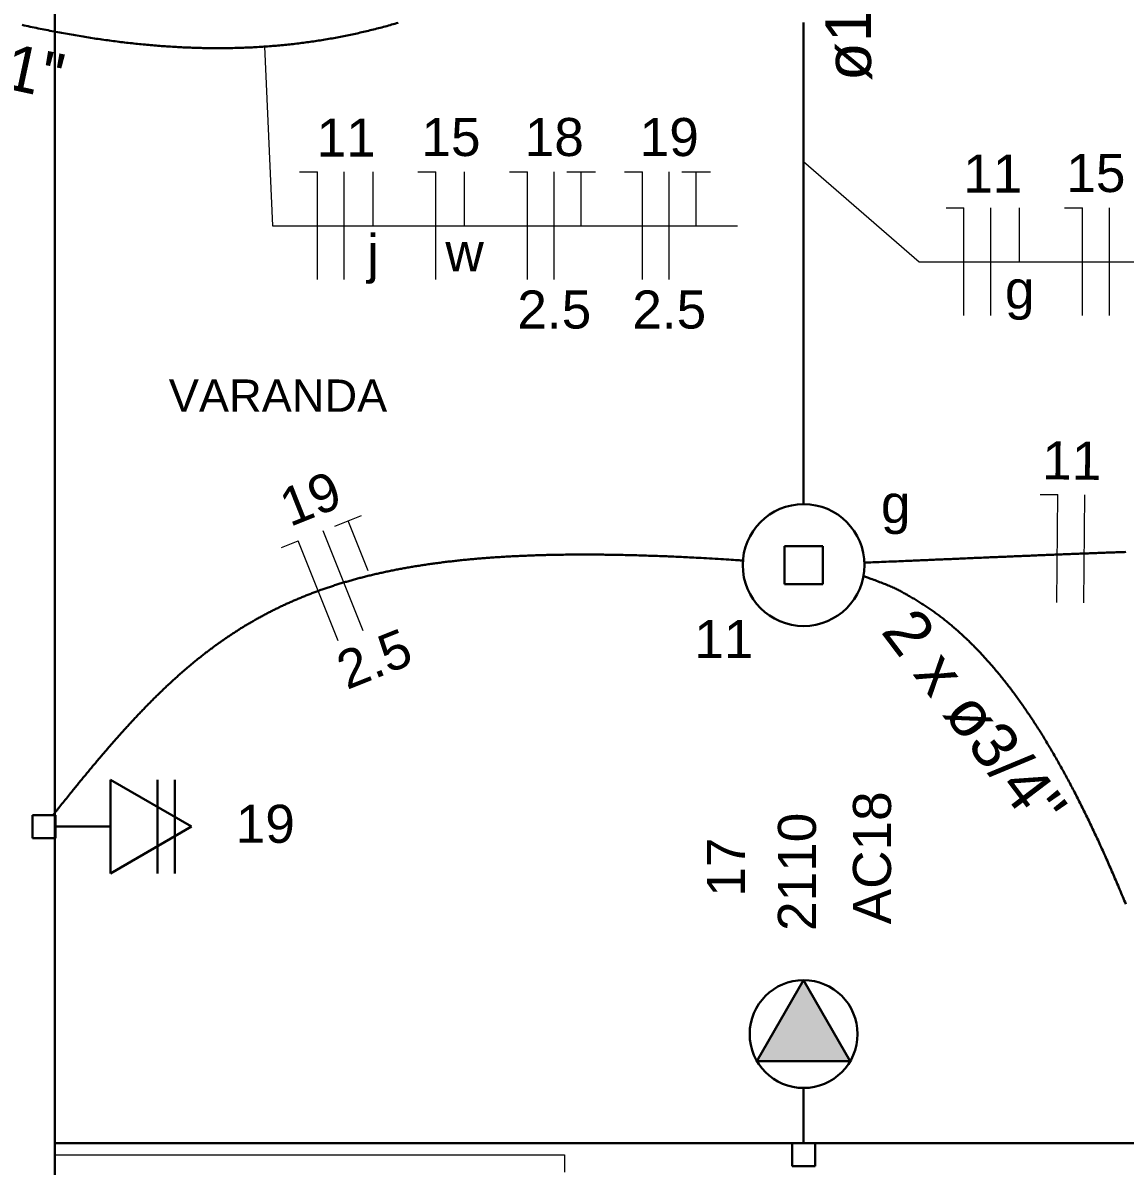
# Model space of a CAD drawing. Header units: millimetres. Extents: x 0 to 55.3, y 20.8 to 61.4.
# Drawn here: x 3.504 to 6.059, y 43.472 to 46.123 of the extents above; entities that cross this region are included whole.
import ezdxf

# ---------------------------------------------------------------- set-up
doc = ezdxf.new("R2010")
doc.units = ezdxf.units.MM
for name, color, linetype, lineweight in [('ARQ_-_ALV_5', 1, 'Continuous', 30), ('ARQ_-_DENÍVEL', 1, 'Continuous', 30), ('ARQ_-_TXT__15', 54, 'Continuous', 5), ('EL-Condutos', 4, 'Continuous', 30), ('EL-Fios', 2, 'Continuous', 20), ('EL-Textos_condutos', 2, 'Continuous', 20), ('EL-Textos_fios', 2, 'Continuous', 20), ('EL-Textos_pontos', 2, 'Continuous', 30), ('FINA', 8, 'Continuous', 5), ('P-SIMBOL', 3, 'Continuous', 30)]:
    doc.layers.add(name, color=color, linetype=linetype, lineweight=lineweight)
doc.styles.add('Arial', font='Arial')
doc.styles.add('simplex', font='Arial')

msp = doc.modelspace()

# ---------------------------------------------------------------- hatches: boundary and pattern name
at = {"layer": 'P-SIMBOL', "linetype": 'Continuous'}
for points in [[(5.314002, 43.715899), (5.314002, 43.903399), (5.205752, 43.715899)], [(5.314002, 43.715899), (5.314002, 43.903399), (5.422252, 43.715899)]]:
    msp.add_hatch(color=256, dxfattribs=at).paths.add_polyline_path(points)

# ---------------------------------------------------------------- linework, layer by layer
at = {"layer": 'ARQ_-_ALV_5'}
msp.add_line((3.578002, 43.375499), (3.578002, 47.925499), dxfattribs=at)
at = {"layer": 'ARQ_-_DENÍVEL'}
msp.add_line((7.050002, 43.525499), (3.578002, 43.525499), dxfattribs=at)
at = {"layer": 'EL-Condutos', "linetype": 'Continuous', "flags": 128}
for points in [[(4.374137, 46.123474), (4.37032, 46.122352), (4.3665, 46.121242), (4.362708, 46.120151), (4.358913, 46.11907), (4.355115, 46.118), (4.351314, 46.11694), (4.34751, 46.115891), (4.343704, 46.114852), (4.339894, 46.113824), (4.336082, 46.112806), (4.332266, 46.111799), (4.328449, 46.110803), (4.324628, 46.109816), (4.320804, 46.108841), (4.316978, 46.107876), (4.31315, 46.106922), (4.309318, 46.105978), (4.305484, 46.105045), (4.301648, 46.104123), (4.297809, 46.103212), (4.293967, 46.102311), (4.290123, 46.10142), (4.286286, 46.100543), (4.282447, 46.099677), (4.278606, 46.098821), (4.274762, 46.097976), (4.270916, 46.097141), (4.267067, 46.096317), (4.263217, 46.095504), (4.259364, 46.094701), (4.255508, 46.09391), (4.251651, 46.093129), (4.247792, 46.092358), (4.24393, 46.091598), (4.240066, 46.090849), (4.2362, 46.090111), (4.232333, 46.089384), (4.228463, 46.088667), (4.224591, 46.08796), (4.220717, 46.087265), (4.216842, 46.08658), (4.212964, 46.085906), (4.209073, 46.085241), (4.20518, 46.084586), (4.201285, 46.083943), (4.197389, 46.08331), (4.19349, 46.082687), (4.18959, 46.082076), (4.185689, 46.081475), (4.181785, 46.080885), (4.177881, 46.080306), (4.173974, 46.079737), (4.170066, 46.079179), (4.166157, 46.078632), (4.162246, 46.078096), (4.158333, 46.07757), (4.154419, 46.077054), (4.150504, 46.07655), (4.146587, 46.076056), (4.142669, 46.075573), (4.13875, 46.0751), (4.13483, 46.074638), (4.130874, 46.074183), (4.126918, 46.073738), (4.12296, 46.073304), (4.119001, 46.072881), (4.115041, 46.072469), (4.11108, 46.072067), (4.107118, 46.071676), (4.103154, 46.071296), (4.09919, 46.070926), (4.095225, 46.070567), (4.091259, 46.070219), (4.087291, 46.069881), (4.083323, 46.069553), (4.079355, 46.069236), (4.075385, 46.06893), (4.071414, 46.068634), (4.067443, 46.068348), (4.063471, 46.068073), (4.059499, 46.067808), (4.055525, 46.067554), (4.051496, 46.067307), (4.047467, 46.06707), (4.043436, 46.066844), (4.039406, 46.066629), (4.035374, 46.066424), (4.031342, 46.06623), (4.02731, 46.066046), (4.023277, 46.065872), (4.019244, 46.065709), (4.01521, 46.065557), (4.011176, 46.065414), (4.007142, 46.065282), (4.003107, 46.065161), (3.999072, 46.065049), (3.995036, 46.064948), (3.991001, 46.064857), (3.986965, 46.064776), (3.982929, 46.064705), (3.978893, 46.064644), (3.974857, 46.064594), (3.970745, 46.064553), (3.966633, 46.064522), (3.962521, 46.064501), (3.958409, 46.064491), (3.954297, 46.064491), (3.950185, 46.064501), (3.946073, 46.064522), (3.941961, 46.064552), (3.937849, 46.064593), (3.933737, 46.064644), (3.929625, 46.064705), (3.925514, 46.064775), (3.921402, 46.064856), (3.917291, 46.064947), (3.91318, 46.065047), (3.90907, 46.065157), (3.904959, 46.065277), (3.900849, 46.065407), (3.89674, 46.065546), (3.89263, 46.065696), (3.888426, 46.065858), (3.884223, 46.066031), (3.88002, 46.066213), (3.875817, 46.066406), (3.871615, 46.066608), (3.867413, 46.06682), (3.863212, 46.067042), (3.859011, 46.067274), (3.854811, 46.067515), (3.850612, 46.067767), (3.846413, 46.068027), (3.842214, 46.068298), (3.838017, 46.068577), (3.833819, 46.068867), (3.829623, 46.069165), (3.825427, 46.069473), (3.821232, 46.069791), (3.817038, 46.070117), (3.812844, 46.070453), (3.808651, 46.070798), (3.804346, 46.071162), (3.800042, 46.071536), (3.795739, 46.071919), (3.791437, 46.072311), (3.787135, 46.072713), (3.782834, 46.073124), (3.778535, 46.073545), (3.774236, 46.073975), (3.769938, 46.074414), (3.765641, 46.074863), (3.761345, 46.07532), (3.75705, 46.075787), (3.752756, 46.076262), (3.748463, 46.076747), (3.744171, 46.077241), (3.73988, 46.077743), (3.73559, 46.078254), (3.731301, 46.078774), (3.727013, 46.079303), (3.722726, 46.07984), (3.718311, 46.080403), (3.713897, 46.080975), (3.709485, 46.081556), (3.705073, 46.082145), (3.700663, 46.082744), (3.696254, 46.083352), (3.691846, 46.083968), (3.68744, 46.084593), (3.683034, 46.085227), (3.67863, 46.08587), (3.674227, 46.086521), (3.669826, 46.087181), (3.665426, 46.087849), (3.661027, 46.088526), (3.656629, 46.089211), (3.652233, 46.089905), (3.647838, 46.090606), (3.643444, 46.091316), (3.639052, 46.092035), (3.634661, 46.092761), (3.630127, 46.09352), (3.625594, 46.094287), (3.621063, 46.095063), (3.616533, 46.095847), (3.612005, 46.096639), (3.607478, 46.09744), (3.602953, 46.09825), (3.598429, 46.099067), (3.593907, 46.099893), (3.589386, 46.100726), (3.584867, 46.101568), (3.580349, 46.102418), (3.575832, 46.103276), (3.571318, 46.104142), (3.566804, 46.105015), (3.562292, 46.105896), (3.557782, 46.106785), (3.553273, 46.107682), (3.548766, 46.108587), (3.54426, 46.109499), (3.539598, 46.11045), (3.534938, 46.11141), (3.530279, 46.112378), (3.525622, 46.113354), (3.520966, 46.114337), (3.516312, 46.115328), (3.51166, 46.116327), (3.507009, 46.117334), (3.50236, 46.118348)], [(5.314002, 45.00789), (5.314002, 45.008201), (5.314002, 45.009106), (5.314002, 45.010566), (5.314002, 45.012538), (5.314002, 45.014984), (5.314002, 45.017862), (5.314002, 45.021132), (5.314002, 45.024754), (5.314002, 45.028686), (5.314002, 45.032889), (5.314002, 45.037322), (5.314002, 45.041944), (5.314002, 45.046715), (5.314002, 45.051594), (5.314002, 45.056542), (5.314002, 45.061517), (5.314002, 45.066479), (5.314002, 45.071387), (5.314002, 45.076201), (5.314002, 45.08088), (5.314002, 45.085141), (5.314002, 45.089256), (5.314002, 45.093236), (5.314002, 45.097089), (5.314002, 45.100826), (5.314002, 45.104457), (5.314002, 45.107992), (5.314002, 45.111441), (5.314002, 45.114814), (5.314002, 45.11812), (5.314002, 45.12137), (5.314002, 45.124573), (5.314002, 45.12774), (5.314002, 45.13088), (5.314002, 45.134004), (5.314002, 45.13712), (5.314002, 45.14024), (5.314002, 45.143374), (5.314002, 45.14653), (5.314002, 45.149719), (5.314002, 45.152767), (5.314002, 45.155851), (5.314002, 45.158968), (5.314002, 45.162116), (5.314002, 45.165292), (5.314002, 45.168495), (5.314002, 45.171721), (5.314002, 45.174969), (5.314002, 45.178235), (5.314002, 45.181518), (5.314002, 45.184814), (5.314002, 45.188122), (5.314002, 45.191438), (5.314002, 45.194762), (5.314002, 45.198089), (5.314002, 45.201418), (5.314002, 45.204746), (5.314002, 45.208072), (5.314002, 45.211391), (5.314002, 45.214702), (5.314002, 45.217823), (5.314002, 45.220935), (5.314002, 45.224039), (5.314002, 45.227135), (5.314002, 45.230224), (5.314002, 45.233307), (5.314002, 45.236384), (5.314002, 45.239455), (5.314002, 45.242522), (5.314002, 45.245585), (5.314002, 45.248645), (5.314002, 45.251702), (5.314002, 45.254756), (5.314002, 45.257809), (5.314002, 45.260861), (5.314002, 45.263913), (5.314002, 45.266965), (5.314002, 45.270017), (5.314002, 45.273071), (5.314002, 45.276127), (5.314002, 45.279023), (5.314002, 45.281921), (5.314002, 45.284821), (5.314002, 45.287723), (5.314002, 45.290627), (5.314002, 45.293532), (5.314002, 45.296439), (5.314002, 45.299347), (5.314002, 45.302256), (5.314002, 45.305167), (5.314002, 45.308078), (5.314002, 45.310989), (5.314002, 45.313901), (5.314002, 45.316814), (5.314002, 45.319727), (5.314002, 45.32264), (5.314002, 45.325553), (5.314002, 45.328466), (5.314002, 45.331378), (5.314002, 45.33429), (5.314002, 45.337053), (5.314002, 45.339815), (5.314002, 45.342577), (5.314002, 45.345339), (5.314002, 45.3481), (5.314002, 45.35086), (5.314002, 45.35362), (5.314002, 45.35638), (5.314002, 45.35914), (5.314002, 45.361899), (5.314002, 45.364659), (5.314002, 45.367418), (5.314002, 45.370176), (5.314002, 45.372935), (5.314002, 45.375694), (5.314002, 45.378453), (5.314002, 45.381211), (5.314002, 45.38397), (5.314002, 45.386729), (5.314002, 45.389488), (5.314002, 45.392113), (5.314002, 45.394739), (5.314002, 45.397365), (5.314002, 45.399991), (5.314002, 45.402617), (5.314002, 45.405244), (5.314002, 45.40787), (5.314002, 45.410496), (5.314002, 45.413123), (5.314002, 45.41575), (5.314002, 45.418376), (5.314002, 45.421003), (5.314002, 45.423629), (5.314002, 45.426256), (5.314002, 45.428883), (5.314002, 45.43151), (5.314002, 45.434136), (5.314002, 45.436763), (5.314002, 45.43939), (5.314002, 45.442017), (5.314002, 45.444525), (5.314002, 45.447032), (5.314002, 45.44954), (5.314002, 45.452048), (5.314002, 45.454556), (5.314002, 45.457064), (5.314002, 45.459572), (5.314002, 45.46208), (5.314002, 45.464588), (5.314002, 45.467095), (5.314002, 45.469603), (5.314002, 45.472111), (5.314002, 45.474619), (5.314002, 45.477126), (5.314002, 45.479634), (5.314002, 45.482142), (5.314002, 45.48465), (5.314002, 45.487157), (5.314002, 45.489665), (5.314002, 45.492173), (5.314002, 45.494577), (5.314002, 45.496981), (5.314002, 45.499385), (5.314002, 45.501789), (5.314002, 45.504193), (5.314002, 45.506597), (5.314002, 45.509001), (5.314002, 45.511405), (5.314002, 45.513809), (5.314002, 45.516213), (5.314002, 45.518617), (5.314002, 45.521021), (5.314002, 45.523425), (5.314002, 45.525829), (5.314002, 45.528234), (5.314002, 45.530638), (5.314002, 45.533042), (5.314002, 45.535446), (5.314002, 45.53785), (5.314002, 45.540254), (5.314002, 45.542569), (5.314002, 45.544884), (5.314002, 45.547199), (5.314002, 45.549514), (5.314002, 45.551829), (5.314002, 45.554144), (5.314002, 45.556459), (5.314002, 45.558774), (5.314002, 45.56109), (5.314002, 45.563405), (5.314002, 45.56572), (5.314002, 45.568035), (5.314002, 45.57035), (5.314002, 45.572665), (5.314002, 45.57498), (5.314002, 45.577295), (5.314002, 45.57961), (5.314002, 45.581925), (5.314002, 45.58424), (5.314002, 45.586555), (5.314002, 45.588796), (5.314002, 45.591037), (5.314002, 45.593278), (5.314002, 45.595519), (5.314002, 45.59776), (5.314002, 45.600001), (5.314002, 45.602242), (5.314002, 45.604483), (5.314002, 45.606724), (5.314002, 45.608965), (5.314002, 45.611206), (5.314002, 45.613447), (5.314002, 45.615688), (5.314002, 45.617929), (5.314002, 45.62017), (5.314002, 45.622411), (5.314002, 45.624652), (5.314002, 45.626892), (5.314002, 45.629133), (5.314002, 45.631374), (5.314002, 45.633556), (5.314002, 45.635738), (5.314002, 45.637919), (5.314002, 45.640101), (5.314002, 45.642283), (5.314002, 45.644464), (5.314002, 45.646646), (5.314002, 45.648828), (5.314002, 45.651009), (5.314002, 45.653191), (5.314002, 45.655373), (5.314002, 45.657554), (5.314002, 45.659736), (5.314002, 45.661917), (5.314002, 45.664099), (5.314002, 45.666281), (5.314002, 45.668462), (5.314002, 45.670644), (5.314002, 45.672826), (5.314002, 45.675007), (5.314002, 45.677144), (5.314002, 45.679282), (5.314002, 45.681419), (5.314002, 45.683556), (5.314002, 45.685693), (5.314002, 45.68783), (5.314002, 45.689968), (5.314002, 45.692105), (5.314002, 45.694242), (5.314002, 45.696379), (5.314002, 45.698516), (5.314002, 45.700653), (5.314002, 45.702791), (5.314002, 45.704928), (5.314002, 45.707065), (5.314002, 45.709202), (5.314002, 45.711339), (5.314002, 45.713476), (5.314002, 45.715614), (5.314002, 45.717751), (5.314002, 45.719858), (5.314002, 45.721966), (5.314002, 45.724073), (5.314002, 45.726181), (5.314002, 45.728288), (5.314002, 45.730396), (5.314002, 45.732503), (5.314002, 45.734611), (5.314002, 45.736718), (5.314002, 45.738826), (5.314002, 45.740933), (5.314002, 45.743041), (5.314002, 45.745148), (5.314002, 45.747256), (5.314002, 45.749364), (5.314002, 45.751471), (5.314002, 45.753579), (5.314002, 45.755686), (5.314002, 45.757794), (5.314002, 45.759901), (5.314002, 45.761994), (5.314002, 45.764087), (5.314002, 45.766179), (5.314002, 45.768272), (5.314002, 45.770365), (5.314002, 45.772457), (5.314002, 45.77455), (5.314002, 45.776643), (5.314002, 45.778735), (5.314002, 45.780828), (5.314002, 45.782921), (5.314002, 45.785014), (5.314002, 45.787106), (5.314002, 45.789199), (5.314002, 45.791292), (5.314002, 45.793384), (5.314002, 45.795477), (5.314002, 45.79757), (5.314002, 45.799662), (5.314002, 45.801755), (5.314002, 45.803848), (5.314002, 45.805941), (5.314002, 45.808033), (5.314002, 45.810126), (5.314002, 45.812219), (5.314002, 45.814311), (5.314002, 45.816404), (5.314002, 45.818497), (5.314002, 45.82059), (5.314002, 45.822682), (5.314002, 45.824775), (5.314002, 45.826868), (5.314002, 45.82896), (5.314002, 45.831053), (5.314002, 45.833146), (5.314002, 45.835238), (5.314002, 45.837331), (5.314002, 45.839424), (5.314002, 45.841517), (5.314002, 45.843609), (5.314002, 45.845717), (5.314002, 45.847824), (5.314002, 45.849932), (5.314002, 45.852039), (5.314002, 45.854147), (5.314002, 45.856255), (5.314002, 45.858362), (5.314002, 45.86047), (5.314002, 45.862577), (5.314002, 45.864685), (5.314002, 45.866792), (5.314002, 45.8689), (5.314002, 45.871007), (5.314002, 45.873115), (5.314002, 45.875222), (5.314002, 45.87733), (5.314002, 45.879438), (5.314002, 45.881545), (5.314002, 45.883653), (5.314002, 45.88576), (5.314002, 45.887897), (5.314002, 45.890035), (5.314002, 45.892172), (5.314002, 45.894309), (5.314002, 45.896446), (5.314002, 45.898583), (5.314002, 45.900721), (5.314002, 45.902858), (5.314002, 45.904995), (5.314002, 45.907132), (5.314002, 45.909269), (5.314002, 45.911407), (5.314002, 45.913544), (5.314002, 45.915681), (5.314002, 45.917818), (5.314002, 45.919955), (5.314002, 45.922093), (5.314002, 45.92423), (5.314002, 45.926367), (5.314002, 45.928504), (5.314002, 45.930686), (5.314002, 45.932868), (5.314002, 45.935049), (5.314002, 45.937231), (5.314002, 45.939413), (5.314002, 45.941594), (5.314002, 45.943776), (5.314002, 45.945958), (5.314002, 45.948139), (5.314002, 45.950321), (5.314002, 45.952503), (5.314002, 45.954684), (5.314002, 45.956866), (5.314002, 45.959048), (5.314002, 45.96123), (5.314002, 45.963411), (5.314002, 45.965593), (5.314002, 45.967775), (5.314002, 45.969956), (5.314002, 45.972138), (5.314002, 45.974379), (5.314002, 45.97662), (5.314002, 45.978861), (5.314002, 45.981102), (5.314002, 45.983343), (5.314002, 45.985584), (5.314002, 45.987825), (5.314002, 45.990066), (5.314002, 45.992307), (5.314002, 45.994548), (5.314002, 45.996789), (5.314002, 45.99903), (5.314002, 46.001271), (5.314002, 46.003512), (5.314002, 46.005753), (5.314002, 46.007994), (5.314002, 46.010235), (5.314002, 46.012476), (5.314002, 46.014717), (5.314002, 46.016958), (5.314002, 46.019273), (5.314002, 46.021589), (5.314002, 46.023904), (5.314002, 46.026219), (5.314002, 46.028534), (5.314002, 46.030849), (5.314002, 46.033164), (5.314002, 46.035479), (5.314002, 46.037795), (5.314002, 46.04011), (5.314002, 46.042425), (5.314002, 46.04474), (5.314002, 46.047055), (5.314002, 46.04937), (5.314002, 46.051685), (5.314002, 46.054001), (5.314002, 46.056316), (5.314002, 46.058631), (5.314002, 46.060946), (5.314002, 46.063261), (5.314002, 46.065665), (5.314002, 46.06807), (5.314002, 46.070474), (5.314002, 46.072878), (5.314002, 46.075282), (5.314002, 46.077686), (5.314002, 46.08009), (5.314002, 46.082494), (5.314002, 46.084899), (5.314002, 46.087303), (5.314002, 46.089707), (5.314002, 46.092111), (5.314002, 46.094515), (5.314002, 46.096919), (5.314002, 46.099323), (5.314002, 46.101727), (5.314002, 46.104132), (5.314002, 46.106536), (5.314002, 46.10894), (5.314002, 46.111344), (5.314002, 46.113852), (5.314002, 46.11636), (5.314002, 46.118867), (5.314002, 46.121375), (5.314002, 46.123883)], [(5.174063, 44.876414), (5.173648, 44.87644), (5.172437, 44.876517), (5.170486, 44.876641), (5.167847, 44.876808), (5.164576, 44.877014), (5.160727, 44.877257), (5.156353, 44.877531), (5.151509, 44.877834), (5.146249, 44.878162), (5.140627, 44.878511), (5.134696, 44.878877), (5.128513, 44.879257), (5.122129, 44.879647), (5.1156, 44.880043), (5.10898, 44.880442), (5.102322, 44.880841), (5.095681, 44.881234), (5.089111, 44.88162), (5.082667, 44.881993), (5.076401, 44.882351), (5.070668, 44.882673), (5.065131, 44.882979), (5.059777, 44.883268), (5.054592, 44.883544), (5.049563, 44.883805), (5.044678, 44.884053), (5.039921, 44.884289), (5.035281, 44.884514), (5.030743, 44.884729), (5.026294, 44.884934), (5.021921, 44.88513), (5.017611, 44.885319), (5.01335, 44.885501), (5.009125, 44.885676), (5.004922, 44.885847), (5.000728, 44.886013), (4.996529, 44.886176), (4.992313, 44.886336), (4.988066, 44.886494), (4.983774, 44.886652), (4.979657, 44.886801), (4.975492, 44.88695), (4.971281, 44.887098), (4.967029, 44.887246), (4.962738, 44.887393), (4.958411, 44.887538), (4.954052, 44.887683), (4.949664, 44.887825), (4.945251, 44.887965), (4.940816, 44.888103), (4.936362, 44.888239), (4.931892, 44.888371), (4.92741, 44.888501), (4.922919, 44.888627), (4.918422, 44.88875), (4.913923, 44.888869), (4.909425, 44.888984), (4.904931, 44.889095), (4.900445, 44.889201), (4.895969, 44.889302), (4.891743, 44.889394), (4.887528, 44.88948), (4.883325, 44.889563), (4.879132, 44.88964), (4.874948, 44.889714), (4.870773, 44.889782), (4.866606, 44.889847), (4.862446, 44.889907), (4.858292, 44.889962), (4.854143, 44.890013), (4.849999, 44.89006), (4.845859, 44.890103), (4.841722, 44.890141), (4.837587, 44.890175), (4.833453, 44.890204), (4.82932, 44.89023), (4.825186, 44.890251), (4.821052, 44.890268), (4.816915, 44.89028), (4.812776, 44.890289), (4.808853, 44.890293), (4.804926, 44.890293), (4.800997, 44.89029), (4.797066, 44.890283), (4.793132, 44.890271), (4.789196, 44.890256), (4.785258, 44.890237), (4.781318, 44.890214), (4.777377, 44.890186), (4.773434, 44.890155), (4.769491, 44.890119), (4.765546, 44.890079), (4.761601, 44.890034), (4.757655, 44.889985), (4.753709, 44.889932), (4.749763, 44.889874), (4.745817, 44.889812), (4.741872, 44.889745), (4.737927, 44.889674), (4.733982, 44.889598), (4.730247, 44.889521), (4.726512, 44.88944), (4.722778, 44.889355), (4.719045, 44.889266), (4.715312, 44.889172), (4.71158, 44.889074), (4.707849, 44.888971), (4.704118, 44.888864), (4.700388, 44.888752), (4.696658, 44.888636), (4.692928, 44.888515), (4.689199, 44.888389), (4.685471, 44.888259), (4.681742, 44.888124), (4.678014, 44.887985), (4.674286, 44.88784), (4.670559, 44.887691), (4.666831, 44.887537), (4.663104, 44.887379), (4.659376, 44.887215), (4.655843, 44.887055), (4.65231, 44.886891), (4.648778, 44.886722), (4.645245, 44.886549), (4.641712, 44.886371), (4.638179, 44.886189), (4.634647, 44.886002), (4.631115, 44.88581), (4.627583, 44.885613), (4.624051, 44.885412), (4.620519, 44.885206), (4.616987, 44.884995), (4.613456, 44.884779), (4.609925, 44.884558), (4.606394, 44.884332), (4.602864, 44.884102), (4.599334, 44.883866), (4.595804, 44.883625), (4.592275, 44.883378), (4.588746, 44.883127), (4.585399, 44.882884), (4.582052, 44.882636), (4.578705, 44.882383), (4.575359, 44.882126), (4.572013, 44.881863), (4.568668, 44.881596), (4.565323, 44.881324), (4.561978, 44.881047), (4.558634, 44.880765), (4.55529, 44.880478), (4.551947, 44.880185), (4.548604, 44.879888), (4.545262, 44.879585), (4.54192, 44.879278), (4.538579, 44.878965), (4.535238, 44.878647), (4.531898, 44.878323), (4.528558, 44.877994), (4.525219, 44.87766), (4.52188, 44.877321), (4.518709, 44.876993), (4.515538, 44.87666), (4.512368, 44.876323), (4.509199, 44.87598), (4.506029, 44.875632), (4.502861, 44.875279), (4.499693, 44.874921), (4.496525, 44.874558), (4.493359, 44.87419), (4.490192, 44.873816), (4.487027, 44.873437), (4.483862, 44.873053), (4.480698, 44.872663), (4.477534, 44.872268), (4.474371, 44.871867), (4.471209, 44.871461), (4.468047, 44.87105), (4.464886, 44.870632), (4.461726, 44.87021), (4.458567, 44.869781), (4.455561, 44.869368), (4.452555, 44.86895), (4.44955, 44.868527), (4.446546, 44.868098), (4.443543, 44.867664), (4.44054, 44.867225), (4.437539, 44.86678), (4.434538, 44.86633), (4.431537, 44.865875), (4.428538, 44.865414), (4.42554, 44.864947), (4.422542, 44.864475), (4.419545, 44.863998), (4.41655, 44.863515), (4.413555, 44.863026), (4.410561, 44.862531), (4.407568, 44.862031), (4.404576, 44.861525), (4.401585, 44.861013), (4.398595, 44.860496), (4.395742, 44.859996), (4.392891, 44.859492), (4.390041, 44.858981), (4.387192, 44.858466), (4.384344, 44.857945), (4.381496, 44.857418), (4.37865, 44.856886), (4.375805, 44.856349), (4.372961, 44.855805), (4.370118, 44.855256), (4.367276, 44.854702), (4.364435, 44.854142), (4.361595, 44.853576), (4.358757, 44.853004), (4.35592, 44.852426), (4.353083, 44.851843), (4.350248, 44.851253), (4.347415, 44.850658), (4.344582, 44.850057), (4.341751, 44.84945), (4.339042, 44.848863), (4.336335, 44.848271), (4.333628, 44.847673), (4.330923, 44.84707), (4.328219, 44.846461), (4.325517, 44.845846), (4.322815, 44.845226), (4.320115, 44.844599), (4.317417, 44.843968), (4.314719, 44.84333), (4.312023, 44.842687), (4.309329, 44.842037), (4.306636, 44.841382), (4.303944, 44.840721), (4.301254, 44.840055), (4.298565, 44.839382), (4.295878, 44.838703), (4.293192, 44.838018), (4.290508, 44.837327), (4.287825, 44.836631), (4.285249, 44.835955), (4.282674, 44.835274), (4.280101, 44.834588), (4.277529, 44.833895), (4.274959, 44.833197), (4.27239, 44.832493), (4.269823, 44.831784), (4.267257, 44.831068), (4.264693, 44.830347), (4.262131, 44.82962), (4.259571, 44.828887), (4.257012, 44.828149), (4.254455, 44.827404), (4.251899, 44.826653), (4.249346, 44.825897), (4.246794, 44.825134), (4.244244, 44.824366), (4.241695, 44.823591), (4.239149, 44.82281), (4.236604, 44.822024), (4.23415, 44.821259), (4.231697, 44.820488), (4.229246, 44.819711), (4.226797, 44.818929), (4.22435, 44.81814), (4.221905, 44.817347), (4.219461, 44.816547), (4.21702, 44.815741), (4.21458, 44.81493), (4.212142, 44.814113), (4.209707, 44.81329), (4.207273, 44.812461), (4.204841, 44.811626), (4.202412, 44.810785), (4.199984, 44.809939), (4.197558, 44.809086), (4.195135, 44.808227), (4.192714, 44.807363), (4.190295, 44.806492), (4.187878, 44.805616), (4.185534, 44.804759), (4.183193, 44.803897), (4.180854, 44.803029), (4.178517, 44.802156), (4.176182, 44.801277), (4.17385, 44.800391), (4.171519, 44.799501), (4.169191, 44.798604), (4.166865, 44.797702), (4.164542, 44.796794), (4.16222, 44.79588), (4.159901, 44.79496), (4.157584, 44.794035), (4.15527, 44.793103), (4.152958, 44.792166), (4.150648, 44.791223), (4.14834, 44.790274), (4.146035, 44.78932), (4.143733, 44.788359), (4.141433, 44.787393), (4.13919, 44.786444), (4.13695, 44.785489), (4.134713, 44.784529), (4.132478, 44.783563), (4.130245, 44.782591), (4.128014, 44.781614), (4.125787, 44.780631), (4.123561, 44.779643), (4.121338, 44.778649), (4.119118, 44.777649), (4.1169, 44.776644), (4.114685, 44.775633), (4.112473, 44.774616), (4.110263, 44.773594), (4.108055, 44.772566), (4.10585, 44.771532), (4.103648, 44.770493), (4.101449, 44.769448), (4.099252, 44.768397), (4.097059, 44.767341), (4.094907, 44.766298), (4.092757, 44.76525), (4.090611, 44.764196), (4.088467, 44.763136), (4.086326, 44.762071), (4.084187, 44.761001), (4.082051, 44.759925), (4.079918, 44.758844), (4.077788, 44.757758), (4.075661, 44.756666), (4.073536, 44.755568), (4.071414, 44.754465), (4.069295, 44.753357), (4.067179, 44.752243), (4.065066, 44.751124), (4.062955, 44.749999), (4.060848, 44.748869), (4.058743, 44.747734), (4.056641, 44.746593), (4.054543, 44.745447), (4.052471, 44.744309), (4.050402, 44.743165), (4.048337, 44.742016), (4.046274, 44.740862), (4.044214, 44.739703), (4.042157, 44.738539), (4.040103, 44.737369), (4.038052, 44.736194), (4.036004, 44.735014), (4.033959, 44.733829), (4.031916, 44.732639), (4.029877, 44.731444), (4.027841, 44.730243), (4.025808, 44.729037), (4.023778, 44.727827), (4.021751, 44.726611), (4.019727, 44.72539), (4.017706, 44.724164), (4.015688, 44.722933), (4.013674, 44.721697), (4.011673, 44.720462), (4.009674, 44.719222), (4.007679, 44.717977), (4.005687, 44.716728), (4.003698, 44.715473), (4.001713, 44.714214), (3.99973, 44.712949), (3.99775, 44.71168), (3.995774, 44.710406), (3.9938, 44.709127), (3.99183, 44.707844), (3.989863, 44.706555), (3.987899, 44.705262), (3.985938, 44.703964), (3.983981, 44.702661), (3.982026, 44.701354), (3.980075, 44.700041), (3.978127, 44.698724), (3.976182, 44.697403), (3.97424, 44.696077), (3.972299, 44.694744), (3.970361, 44.693407), (3.968427, 44.692065), (3.966496, 44.690719), (3.964568, 44.689368), (3.962643, 44.688013), (3.960721, 44.686653), (3.958802, 44.685289), (3.956887, 44.68392), (3.954975, 44.682547), (3.953066, 44.681169), (3.95116, 44.679787), (3.949258, 44.6784), (3.947358, 44.677009), (3.945462, 44.675614), (3.943569, 44.674214), (3.94168, 44.67281), (3.939793, 44.671402), (3.93791, 44.66999), (3.936029, 44.668573), (3.934139, 44.667142), (3.932252, 44.665707), (3.930368, 44.664267), (3.928487, 44.662823), (3.92661, 44.661375), (3.924736, 44.659923), (3.922865, 44.658467), (3.920997, 44.657007), (3.919132, 44.655543), (3.917271, 44.654074), (3.915412, 44.652602), (3.913557, 44.651125), (3.911705, 44.649645), (3.909857, 44.64816), (3.908011, 44.646672), (3.906169, 44.64518), (3.904329, 44.643684), (3.902493, 44.642184), (3.90066, 44.64068), (3.898831, 44.639172), (3.896981, 44.637642), (3.895134, 44.636107), (3.893291, 44.634569), (3.891451, 44.633027), (3.889614, 44.631481), (3.88778, 44.629932), (3.885949, 44.628378), (3.884121, 44.626822), (3.882297, 44.625261), (3.880476, 44.623697), (3.878657, 44.622129), (3.876842, 44.620557), (3.87503, 44.618982), (3.873221, 44.617404), (3.871415, 44.615822), (3.869612, 44.614236), (3.867813, 44.612648), (3.866016, 44.611055), (3.864222, 44.609459), (3.862432, 44.60786), (3.860612, 44.60623), (3.858796, 44.604596), (3.856984, 44.602958), (3.855174, 44.601317), (3.853367, 44.599673), (3.851563, 44.598025), (3.849762, 44.596374), (3.847965, 44.59472), (3.84617, 44.593063), (3.844378, 44.591402), (3.842589, 44.589738), (3.840804, 44.588071), (3.839021, 44.586401), (3.837241, 44.584728), (3.835464, 44.583051), (3.833689, 44.581372), (3.831918, 44.579689), (3.830149, 44.578004), (3.828384, 44.576315), (3.826621, 44.574624), (3.824822, 44.572892), (3.823026, 44.571157), (3.821233, 44.569419), (3.819443, 44.567679), (3.817656, 44.565935), (3.815872, 44.564188), (3.814091, 44.562439), (3.812312, 44.560687), (3.810536, 44.558931), (3.808763, 44.557173), (3.806993, 44.555413), (3.805226, 44.553649), (3.803461, 44.551883), (3.8017, 44.550115), (3.799941, 44.548343), (3.798184, 44.546569), (3.796431, 44.544793), (3.79468, 44.543014), (3.792932, 44.541233), (3.791186, 44.539449), (3.789399, 44.537617), (3.787614, 44.535782), (3.785832, 44.533945), (3.784053, 44.532105), (3.782276, 44.530263), (3.780502, 44.528418), (3.778731, 44.52657), (3.776962, 44.524721), (3.775196, 44.522868), (3.773432, 44.521013), (3.77167, 44.519155), (3.769911, 44.517295), (3.768154, 44.515433), (3.766399, 44.513567), (3.764647, 44.511699), (3.762896, 44.509829), (3.761148, 44.507956), (3.759402, 44.50608), (3.757658, 44.504202), (3.755916, 44.502321), (3.754126, 44.500384), (3.752338, 44.498444), (3.750553, 44.496501), (3.748769, 44.494556), (3.746988, 44.492609), (3.74521, 44.49066), (3.743434, 44.488709), (3.74166, 44.486756), (3.739889, 44.484801), (3.738121, 44.482845), (3.736355, 44.480887), (3.734593, 44.478928), (3.732833, 44.476968), (3.731076, 44.475008), (3.729322, 44.473046), (3.727571, 44.471083), (3.725823, 44.46912), (3.724079, 44.467156), (3.722337, 44.465193), (3.720599, 44.463228), (3.71881, 44.461202), (3.717025, 44.459176), (3.715242, 44.457149), (3.713461, 44.45512), (3.711683, 44.45309), (3.709907, 44.451057), (3.708132, 44.449023), (3.706358, 44.446985), (3.704585, 44.444944), (3.702812, 44.442899), (3.701039, 44.44085), (3.699266, 44.438796), (3.697492, 44.436738), (3.695717, 44.434674), (3.693941, 44.432604), (3.692162, 44.430529), (3.690382, 44.428446), (3.688599, 44.426357), (3.686813, 44.42426), (3.685024, 44.422156), (3.683171, 44.419972), (3.681316, 44.417782), (3.679459, 44.415586), (3.677602, 44.413387), (3.675747, 44.411185), (3.673895, 44.408984), (3.672046, 44.406783), (3.670203, 44.404586), (3.668367, 44.402394), (3.666538, 44.400209), (3.664719, 44.398031), (3.66291, 44.395864), (3.661113, 44.393708), (3.659329, 44.391566), (3.65756, 44.389439), (3.655807, 44.387329), (3.65407, 44.385237), (3.652352, 44.383165), (3.650654, 44.381116), (3.648977, 44.37909), (3.647264, 44.377017), (3.645569, 44.374966), (3.643887, 44.372928), (3.642214, 44.370897), (3.640543, 44.368868), (3.63887, 44.366832), (3.63719, 44.364784), (3.635496, 44.362717), (3.633785, 44.360624), (3.63205, 44.358498), (3.630286, 44.356334), (3.628488, 44.354125), (3.626651, 44.351863), (3.624769, 44.349542), (3.622838, 44.347157), (3.620851, 44.344699), (3.618804, 44.342163), (3.616692, 44.339541), (3.614508, 44.336828), (3.612249, 44.334017), (3.609824, 44.330996), (3.607333, 44.32789), (3.604796, 44.324722), (3.602233, 44.321521), (3.599665, 44.318311), (3.597113, 44.315118), (3.594598, 44.31197), (3.59214, 44.308892), (3.589759, 44.30591), (3.587478, 44.30305), (3.585315, 44.300338), (3.583292, 44.297801), (3.58143, 44.295465), (3.579749, 44.293355), (3.57827, 44.291499), (3.577013, 44.289921), (3.576, 44.288648), (3.57525, 44.287707), (3.574786, 44.287123), (3.574626, 44.286923)], [(5.454353, 44.871442), (5.454718, 44.871457), (5.455781, 44.871502), (5.457494, 44.871573), (5.459811, 44.871669), (5.462684, 44.871789), (5.466065, 44.871929), (5.469908, 44.872089), (5.474164, 44.872266), (5.478787, 44.872459), (5.483728, 44.872664), (5.488942, 44.872882), (5.49438, 44.873108), (5.499994, 44.873343), (5.505738, 44.873582), (5.511565, 44.873826), (5.517426, 44.874071), (5.523275, 44.874315), (5.529064, 44.874558), (5.534745, 44.874796), (5.540272, 44.875028), (5.545488, 44.875247), (5.550523, 44.875459), (5.555389, 44.875665), (5.560099, 44.875864), (5.564666, 44.876057), (5.569101, 44.876245), (5.573416, 44.876428), (5.577624, 44.876607), (5.581738, 44.876782), (5.585769, 44.876954), (5.589729, 44.877123), (5.593631, 44.87729), (5.597488, 44.877455), (5.601311, 44.877619), (5.605113, 44.877782), (5.608905, 44.877945), (5.612701, 44.878108), (5.616513, 44.878271), (5.620352, 44.878436), (5.624231, 44.878603), (5.628074, 44.878768), (5.631964, 44.878935), (5.635898, 44.879103), (5.639872, 44.879274), (5.643884, 44.879446), (5.64793, 44.87962), (5.652006, 44.879795), (5.656111, 44.879971), (5.660239, 44.880148), (5.66439, 44.880325), (5.668559, 44.880504), (5.672742, 44.880683), (5.676938, 44.880863), (5.681142, 44.881043), (5.685352, 44.881224), (5.689564, 44.881404), (5.693775, 44.881584), (5.697983, 44.881764), (5.702183, 44.881944), (5.706373, 44.882123), (5.710465, 44.882298), (5.714544, 44.882473), (5.718613, 44.882647), (5.722671, 44.88282), (5.726719, 44.882993), (5.730758, 44.883165), (5.73479, 44.883337), (5.738814, 44.883509), (5.742831, 44.88368), (5.746843, 44.883851), (5.750851, 44.884022), (5.754854, 44.884192), (5.758855, 44.884362), (5.762853, 44.884532), (5.76685, 44.884701), (5.770846, 44.884871), (5.774842, 44.88504), (5.77884, 44.885209), (5.782839, 44.885378), (5.786841, 44.885547), (5.79077, 44.885712), (5.794702, 44.885878), (5.798637, 44.886044), (5.802575, 44.886209), (5.806515, 44.886374), (5.810458, 44.886539), (5.814403, 44.886704), (5.818349, 44.886869), (5.822298, 44.887034), (5.826247, 44.887199), (5.830198, 44.887363), (5.83415, 44.887527), (5.838103, 44.887691), (5.842057, 44.887855), (5.846011, 44.888018), (5.849965, 44.888181), (5.853919, 44.888344), (5.857872, 44.888506), (5.861826, 44.888669), (5.865778, 44.88883), (5.86966, 44.888989), (5.873541, 44.889147), (5.877422, 44.889305), (5.881302, 44.889463), (5.885181, 44.88962), (5.889059, 44.889777), (5.892937, 44.889933), (5.896815, 44.890089), (5.900692, 44.890245), (5.904569, 44.890401), (5.908445, 44.890555), (5.912321, 44.89071), (5.916197, 44.890864), (5.920073, 44.891018), (5.923949, 44.891171), (5.927825, 44.891324), (5.9317, 44.891476), (5.935576, 44.891629), (5.939452, 44.89178), (5.943328, 44.891931), (5.947142, 44.89208), (5.950956, 44.892228), (5.954771, 44.892375), (5.958585, 44.892522), (5.9624, 44.892669), (5.966215, 44.892815), (5.97003, 44.89296), (5.973845, 44.893105), (5.977661, 44.89325), (5.981476, 44.893394), (5.985292, 44.893538), (5.989108, 44.893681), (5.992923, 44.893823), (5.996739, 44.893965), (6.000555, 44.894107), (6.004371, 44.894248), (6.008187, 44.894388), (6.012003, 44.894528), (6.015819, 44.894668), (6.019635, 44.894806), (6.023395, 44.894943), (6.027155, 44.895078), (6.030916, 44.895213), (6.034676, 44.895348), (6.038436, 44.895481), (6.042196, 44.895615), (6.045957, 44.895747), (6.049717, 44.895879), (6.053477, 44.896011), (6.057237, 44.896141), (6.060997, 44.896272)], [(6.060806, 44.079853), (6.059045, 44.084127), (6.057279, 44.0884), (6.05551, 44.09267), (6.053735, 44.096939), (6.051956, 44.101206), (6.050173, 44.105471), (6.048385, 44.109734), (6.046592, 44.113995), (6.044795, 44.118254), (6.042993, 44.122511), (6.041186, 44.126766), (6.039375, 44.131019), (6.037558, 44.13527), (6.035816, 44.139334), (6.03407, 44.143395), (6.032319, 44.147454), (6.030564, 44.151512), (6.028804, 44.155567), (6.027039, 44.15962), (6.02527, 44.163671), (6.023495, 44.167721), (6.021716, 44.171768), (6.019932, 44.175812), (6.018143, 44.179855), (6.016349, 44.183895), (6.01455, 44.187934), (6.012746, 44.191969), (6.010936, 44.196003), (6.009122, 44.200034), (6.007302, 44.204063), (6.005477, 44.20809), (6.003647, 44.212114), (6.001811, 44.216136), (6.000053, 44.219975), (5.99829, 44.223811), (5.996522, 44.227646), (5.994748, 44.231478), (5.99297, 44.235307), (5.991186, 44.239135), (5.989397, 44.242959), (5.987603, 44.246782), (5.985804, 44.250602), (5.983999, 44.254419), (5.982189, 44.258234), (5.980373, 44.262046), (5.978552, 44.265855), (5.976725, 44.269662), (5.974893, 44.273466), (5.973055, 44.277268), (5.971211, 44.281066), (5.969362, 44.284862), (5.967507, 44.288655), (5.965646, 44.292445), (5.963865, 44.296059), (5.962078, 44.29967), (5.960286, 44.303278), (5.958488, 44.306883), (5.956685, 44.310486), (5.954876, 44.314086), (5.953062, 44.317683), (5.951242, 44.321277), (5.949416, 44.324868), (5.947584, 44.328456), (5.945746, 44.332041), (5.943902, 44.335623), (5.942053, 44.339202), (5.940197, 44.342778), (5.938335, 44.346351), (5.936468, 44.34992), (5.934594, 44.353486), (5.932713, 44.357049), (5.930827, 44.360609), (5.928934, 44.364165), (5.927123, 44.367552), (5.925307, 44.370936), (5.923484, 44.374317), (5.921656, 44.377695), (5.919822, 44.381069), (5.917981, 44.38444), (5.916135, 44.387807), (5.914282, 44.391172), (5.912423, 44.394532), (5.910558, 44.39789), (5.908686, 44.401243), (5.906808, 44.404594), (5.904924, 44.40794), (5.903033, 44.411283), (5.901135, 44.414622), (5.899231, 44.417958), (5.897321, 44.421289), (5.895403, 44.424617), (5.893479, 44.427941), (5.891548, 44.431261), (5.889701, 44.43442), (5.887849, 44.437576), (5.885989, 44.440729), (5.884124, 44.443877), (5.882252, 44.447022), (5.880374, 44.450163), (5.878488, 44.4533), (5.876597, 44.456433), (5.874698, 44.459562), (5.872793, 44.462686), (5.870882, 44.465807), (5.868963, 44.468923), (5.867037, 44.472036), (5.865105, 44.475144), (5.863165, 44.478247), (5.861219, 44.481346), (5.859265, 44.484441), (5.857304, 44.487531), (5.855336, 44.490616), (5.853361, 44.493697), (5.851472, 44.496629), (5.849576, 44.499556), (5.847673, 44.502479), (5.845764, 44.505398), (5.843847, 44.508312), (5.841924, 44.511221), (5.839994, 44.514126), (5.838057, 44.517026), (5.836113, 44.519922), (5.834161, 44.522812), (5.832203, 44.525698), (5.830237, 44.528579), (5.828264, 44.531455), (5.826284, 44.534326), (5.824296, 44.537191), (5.822301, 44.540052), (5.820299, 44.542907), (5.818288, 44.545757), (5.816271, 44.548602), (5.814245, 44.551441), (5.812307, 44.554144), (5.810361, 44.556841), (5.808408, 44.559534), (5.806448, 44.562221), (5.804481, 44.564903), (5.802507, 44.56758), (5.800525, 44.570252), (5.798536, 44.572918), (5.796539, 44.575578), (5.794535, 44.578233), (5.792524, 44.580882), (5.790505, 44.583525), (5.788478, 44.586163), (5.786444, 44.588794), (5.784402, 44.59142), (5.782352, 44.59404), (5.780295, 44.596654), (5.778229, 44.599261), (5.776156, 44.601862), (5.774074, 44.604457), (5.772078, 44.606931), (5.770075, 44.609398), (5.768064, 44.61186), (5.766045, 44.614315), (5.76402, 44.616764), (5.761986, 44.619207), (5.759946, 44.621644), (5.757897, 44.624075), (5.755842, 44.626499), (5.753778, 44.628916), (5.751707, 44.631327), (5.749628, 44.633731), (5.747542, 44.636128), (5.745448, 44.638518), (5.743346, 44.640902), (5.741236, 44.643278), (5.739119, 44.645647), (5.736994, 44.64801), (5.734861, 44.650364), (5.73272, 44.652712), (5.73066, 44.654954), (5.728594, 44.65719), (5.72652, 44.659419), (5.724439, 44.66164), (5.72235, 44.663855), (5.720253, 44.666062), (5.718149, 44.668262), (5.716037, 44.670455), (5.713917, 44.67264), (5.711789, 44.674818), (5.709653, 44.676988), (5.707509, 44.679151), (5.705356, 44.681306), (5.703196, 44.683453), (5.701027, 44.685593), (5.698849, 44.687724), (5.696664, 44.689848), (5.694469, 44.691963), (5.692266, 44.694071), (5.690054, 44.69617), (5.687917, 44.698183), (5.685771, 44.700188), (5.683618, 44.702186), (5.681457, 44.704175), (5.679288, 44.706156), (5.677112, 44.708129), (5.674929, 44.710094), (5.672739, 44.712049), (5.670541, 44.713997), (5.668337, 44.715935), (5.666126, 44.717864), (5.663908, 44.719784), (5.661685, 44.721695), (5.659454, 44.723596), (5.657218, 44.725487), (5.654976, 44.727369), (5.652728, 44.729242), (5.650475, 44.731104), (5.648216, 44.732956), (5.645951, 44.734797), (5.643753, 44.736572), (5.641548, 44.738336), (5.639338, 44.740091), (5.637121, 44.741837), (5.634898, 44.743573), (5.632666, 44.7453), (5.630426, 44.747018), (5.628177, 44.748726), (5.625918, 44.750426), (5.62365, 44.752117), (5.62137, 44.753799), (5.61908, 44.755473), (5.616778, 44.757137), (5.614463, 44.758794), (5.612135, 44.760442), (5.609794, 44.762082), (5.607439, 44.763713), (5.605069, 44.765337), (5.602684, 44.766952), (5.600283, 44.76856), (5.597922, 44.770122), (5.595549, 44.771677), (5.593163, 44.773222), (5.590769, 44.774758), (5.588367, 44.776283), (5.58596, 44.777797), (5.583551, 44.7793), (5.58114, 44.78079), (5.578731, 44.782267), (5.576325, 44.783729), (5.573925, 44.785177), (5.571532, 44.78661), (5.569149, 44.788026), (5.566778, 44.789425), (5.564421, 44.790807), (5.56208, 44.79217), (5.559758, 44.793514), (5.557456, 44.794838), (5.555176, 44.796141), (5.552921, 44.797423), (5.550722, 44.798666), (5.548541, 44.79989), (5.546371, 44.801098), (5.544204, 44.80229), (5.542033, 44.803471), (5.53985, 44.804643), (5.537646, 44.805806), (5.535416, 44.806965), (5.53315, 44.808122), (5.530842, 44.809278), (5.528484, 44.810437), (5.526067, 44.8116), (5.523586, 44.81277), (5.521031, 44.813949), (5.518395, 44.81514), (5.515671, 44.816345), (5.512852, 44.817566), (5.509928, 44.818806), (5.506893, 44.820068), (5.50374, 44.821352), (5.500476, 44.822657), (5.497114, 44.823979), (5.493685, 44.825308), (5.490215, 44.826636), (5.486734, 44.827953), (5.48327, 44.829251), (5.479852, 44.83052), (5.476509, 44.831752), (5.473269, 44.832937), (5.47016, 44.834067), (5.467212, 44.835132), (5.464453, 44.836123), (5.461911, 44.837031), (5.459615, 44.837848), (5.457594, 44.838564), (5.455876, 44.839169), (5.454491, 44.839656), (5.453465, 44.840016), (5.452829, 44.840238), (5.452611, 44.840314)]]:
    msp.add_lwpolyline(points, dxfattribs=at)
at = {"layer": 'EL-Fios'}
for p, q in [((4.145062, 45.777849), (4.186732, 45.777849)), ((4.186732, 45.527849), (4.186732, 45.777849)), ((4.249232, 45.527849), (4.249232, 45.777849)), ((4.315782, 45.652849), (4.315782, 45.777849)), ((4.419727, 45.777849), (4.461392, 45.777849)), ((4.461392, 45.527849), (4.461392, 45.777849)), ((4.527942, 45.652849), (4.527942, 45.777849)), ((4.631887, 45.777849), (4.673557, 45.777849)), ((4.673557, 45.527849), (4.673557, 45.777849)), ((4.736057, 45.527849), (4.736057, 45.777849)), ((4.765222, 45.777849), (4.831887, 45.777849)), ((4.798557, 45.652849), (4.798557, 45.777849)), ((4.898452, 45.777849), (4.940117, 45.777849)), ((4.940117, 45.527849), (4.940117, 45.777849)), ((5.002602, 45.527849), (5.002602, 45.777849)), ((5.031802, 45.777849), (5.098452, 45.777849)), ((5.065102, 45.652849), (5.065102, 45.777849)), ((5.644102, 45.694249), (5.685752, 45.694249)), ((5.685752, 45.444249), (5.685752, 45.694249)), ((5.748252, 45.444249), (5.748252, 45.694249)), ((5.814802, 45.569249), (5.814802, 45.694249)), ((5.918752, 45.694249), (5.960402, 45.694249)), ((5.960402, 45.444249), (5.960402, 45.694249)), ((6.022902, 45.444249), (6.022902, 45.694249)), ((5.862002, 45.029649), (5.903702, 45.029199)), ((5.900952, 44.779199), (5.903702, 45.029199)), ((5.963452, 44.778499), (5.966202, 45.028499)), ((4.227257, 44.956299), (4.289192, 44.980949)), ((4.304462, 44.852499), (4.258227, 44.968649)), ((4.292627, 44.713249), (4.200157, 44.945499)), ((4.103377, 44.906999), (4.142092, 44.922399)), ((4.234562, 44.690149), (4.142092, 44.922399))]:
    msp.add_line(p, q, dxfattribs=at)
at = {"layer": 'EL-Textos_fios'}
for p, q in [((4.064127, 46.068099), (4.082562, 45.652849)), ((5.314002, 45.801749), (5.581602, 45.569249)), ((4.082562, 45.652849), (5.160952, 45.652849)), ((5.581602, 45.569249), (6.651852, 45.569249))]:
    msp.add_line(p, q, dxfattribs=at)
at = {"layer": 'FINA'}
for p, q in [((3.578002, 43.498499), (4.760002, 43.498499)), ((3.578002, 43.498499), (3.578002, 43.458499)), ((4.760002, 43.498499), (4.760002, 43.458499))]:
    msp.add_line(p, q, dxfattribs=at)
at = {"layer": 'P-SIMBOL'}
for p, q in [((5.270002, 44.910049), (5.358502, 44.910049)), ((5.270002, 44.821649), (5.270002, 44.910049)), ((5.358502, 44.910049), (5.358502, 44.821649)), ((5.358502, 44.821649), (5.270002, 44.821649)), ((3.707327, 44.367549), (3.894827, 44.259299)), ((3.707327, 44.151049), (3.707327, 44.367549)), ((3.815767, 44.151049), (3.815767, 44.367549)), ((3.856432, 44.151049), (3.856432, 44.367549)), ((3.526282, 44.232799), (3.526282, 44.285799)), ((3.526282, 44.285799), (3.579322, 44.285799)), ((3.579322, 44.285799), (3.579322, 44.232799)), ((3.707327, 44.259299), (3.579322, 44.259299)), ((3.894827, 44.259299), (3.707327, 44.151049)), ((3.579322, 44.232799), (3.526282, 44.232799)), ((5.314002, 43.903399), (5.205702, 43.715899)), ((5.422252, 43.715899), (5.314002, 43.903399)), ((5.205702, 43.715899), (5.422252, 43.715899)), ((5.314002, 43.653399), (5.314002, 43.525399)), ((5.287502, 43.525399), (5.340502, 43.525399)), ((5.287502, 43.472349), (5.287502, 43.525399)), ((5.340502, 43.525399), (5.340502, 43.472349)), ((5.340502, 43.472349), (5.287502, 43.472349))]:
    msp.add_line(p, q, dxfattribs=at)
for centre, radius in [((5.314002, 44.865849), 0.14125), ((5.314002, 43.778399), 0.125)]:
    msp.add_circle(centre, radius, dxfattribs=at)

# ---------------------------------------------------------------- texts
at = {"layer": 'ARQ_-_TXT__15', "color": 1, "insert": (4.095502, 45.221249), "char_height": 0.075, "width": 0.63, "attachment_point": 8, "line_spacing_factor": 0.798, "style": 'simplex'}
msp.add_mtext('VARANDA', dxfattribs=at)
at = {"layer": 'EL-Textos_condutos', "char_height": 0.1059, "attachment_point": 8, "line_spacing_factor": 0.798, "style": 'Arial'}
for s, insert, width, rotation in [('ø1"', (5.473055, 46.100499), 0.38124, 90.00021), ('ø1"', (3.474849, 45.965665), 0.38124, 347.864754), ('2 x ø3/4"', (5.666339, 44.476126), 1.14372, 307.19621)]:
    msp.add_mtext(s, dxfattribs=dict(at, insert=insert, width=width, rotation=rotation))
at = {"layer": 'EL-Textos_fios', "char_height": 0.08825, "attachment_point": 8, "line_spacing_factor": 0.798, "style": 'Arial'}
for s, insert, width in [('11', (4.253502, 45.813121), 0.2118), ('15', (4.496502, 45.813121), 0.2118), ('18', (4.736002, 45.813121), 0.2118), ('19', (5.002502, 45.813121), 0.2118), ('11', (5.752502, 45.729621), 0.2118), ('15', (5.991502, 45.729621), 0.2118), ('j', (4.316002, 45.517999), 0.1059), ('w', (4.528002, 45.547121), 0.1059), ('g', (5.815002, 45.433999), 0.1059), ('2.5', (4.736002, 45.413121), 0.3177), ('2.5', (5.002502, 45.413121), 0.3177)]:
    msp.add_mtext(s, dxfattribs=dict(at, insert=insert, width=width))
for s, insert, width, rotation in [('11', (5.93532, 45.06412), 0.2118, 359.370588), ('19', (4.18723, 44.978056), 0.2118, 21.709371), ('2.5', (4.33523, 44.606556), 0.3177, 21.709371)]:
    msp.add_mtext(s, dxfattribs=dict(at, insert=insert, width=width, rotation=rotation))
at = {"layer": 'EL-Textos_pontos', "char_height": 0.08825, "attachment_point": 8, "line_spacing_factor": 0.798, "style": 'Arial'}
for s, insert, width in [('g', (5.527502, 44.936999), 0.1059), ('11', (5.129002, 44.650121), 0.2118), ('19', (4.066002, 44.220621), 0.2118)]:
    msp.add_mtext(s, dxfattribs=dict(at, insert=insert, width=width))
at = {"layer": 'EL-Textos_pontos', "char_height": 0.08825, "attachment_point": 8, "rotation": 90.00021, "line_spacing_factor": 0.798, "style": 'Arial'}
for s, insert, width in [('AC18', (5.517879, 44.186999), 0.4236), ('2110', (5.343879, 44.154499), 0.4236), ('17', (5.177879, 44.165499), 0.2118)]:
    msp.add_mtext(s, dxfattribs=dict(at, insert=insert, width=width))

doc.saveas('drawing.dxf')
